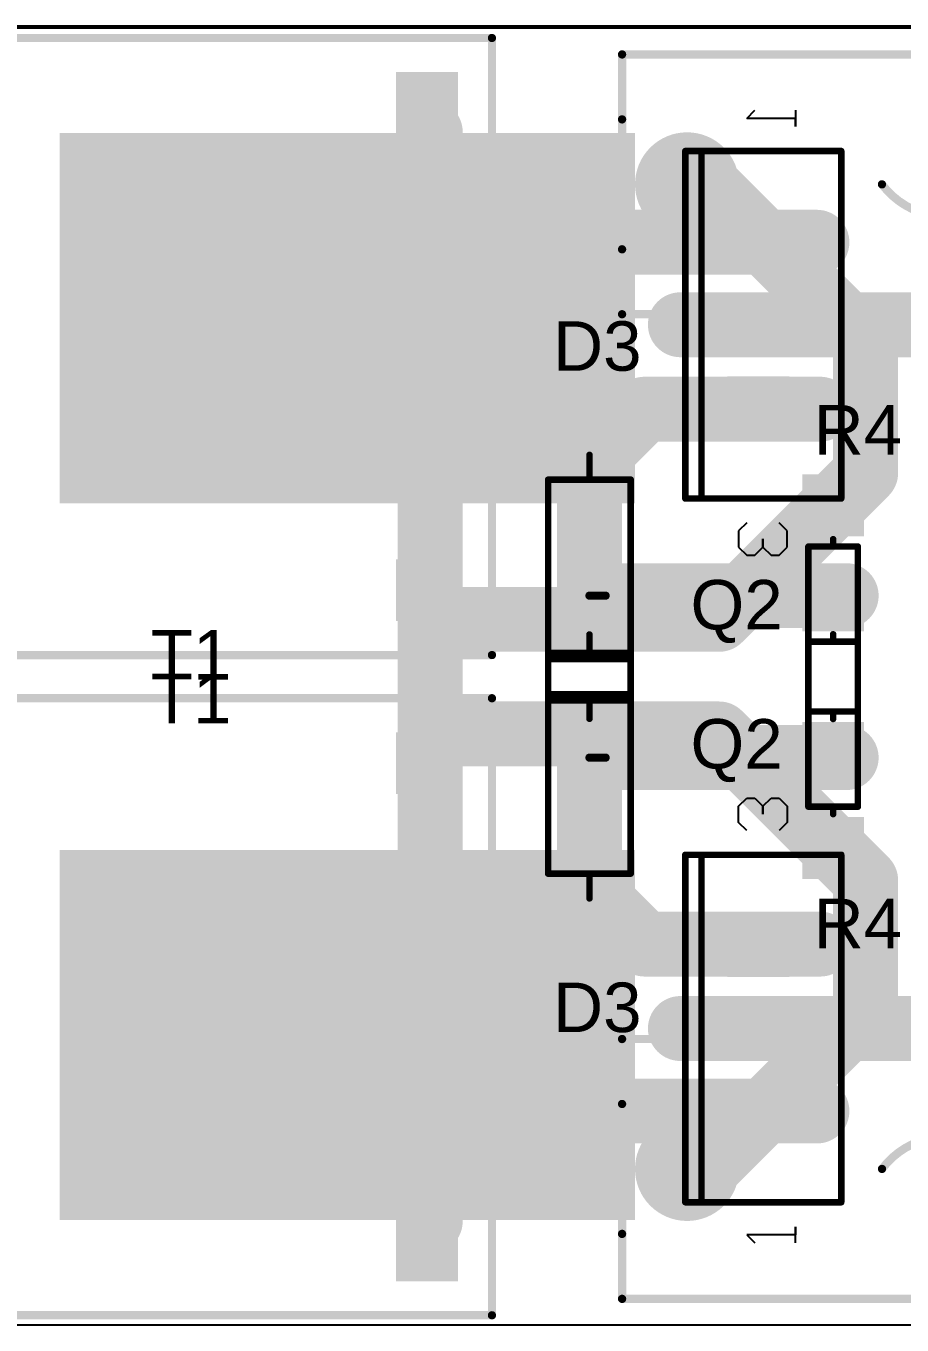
# Model space of a CAD drawing. Header units: millimetres. Extents: x 2180 to 2282, y 1158 to 1302.
# Drawn here: x 2230.18 to 2257.14, y 1157.58 to 1197.58 of the extents above; entities that cross this region are included whole.
import ezdxf

# ---------------------------------------------------------------- set-up
doc = ezdxf.new("R2010")
doc.units = ezdxf.units.MM
for name, color, linetype in [('1', 7, 'Continuous'), ('BottomLayer', 5, 'Continuous'), ('BottomSolder', 6, 'Continuous'), ('MultiLayer', 9, 'Continuous'), ('PadHoleLayer', 156, 'Continuous'), ('TopLayer', 1, 'Continuous'), ('TopOverlay', 40, 'Continuous'), ('TopSolder', 216, 'Continuous')]:
    doc.layers.add(name, color=color, linetype=linetype)
doc.styles.get("Standard").update_dxf_attribs({"font": 'arial.ttf'})

# ---------------------------------------------------------------- blocks, each defined once
blk = doc.blocks.new('DIODE_0_4_3')
at = {"layer": 'BottomLayer'}
for points in [[(-5.93, -0.85), (-4.23, -0.85), (-5.93, 0.85), (-4.23, 0.85)], [(4.23, -0.85), (5.93, -0.85), (4.23, 0.85), (5.93, 0.85)]]:
    blk.add_solid(points, dxfattribs=at)
at = {"layer": 'BottomSolder'}
for points in [[(-6.032, -0.952), (-4.128, -0.952), (-6.032, 0.952), (-4.128, 0.952)], [(4.128, -0.952), (6.032, -0.952), (4.128, 0.952), (6.032, 0.952)]]:
    blk.add_solid(points, dxfattribs=at)
at = {"layer": 'MultiLayer'}
for points in [[(-5.93, -0.85), (-4.23, -0.85), (-5.93, 0.85), (-4.23, 0.85)], [(4.23, -0.85), (5.93, -0.85), (4.23, 0.85), (5.93, 0.85)]]:
    blk.add_solid(points, dxfattribs=at)
at = {"layer": 'PadHoleLayer', "const_width": 0.6}
for points in [[(-5.38, 0, 1), (-4.78, 0, 1)], [(4.78, 0, 1), (5.38, 0, 1)]]:
    blk.add_lwpolyline(points, format="xyb", close=True, dxfattribs=at)
at = {"layer": 'TopLayer'}
for points in [[(-5.93, -0.85), (-4.23, -0.85), (-5.93, 0.85), (-4.23, 0.85)], [(4.23, -0.85), (5.93, -0.85), (4.23, 0.85), (5.93, 0.85)]]:
    blk.add_solid(points, dxfattribs=at)
at = {"layer": 'TopOverlay', "const_width": 0.2}
for points in [[(3.302, 1.27), (-3.302, 1.27)], [(-3.302, -1.27), (-3.302, 1.27)], [(2.032, -1.27), (2.032, 1.27)], [(3.302, -1.27), (3.302, 1.27)], [(-3.302, 0), (-4.064, 0)], [(4.064, 0), (3.302, 0)], [(3.302, -1.27), (-3.302, -1.27)]]:
    blk.add_lwpolyline(points, dxfattribs=at)
at = {"layer": 'TopOverlay', "const_width": 0.1}
for points in [[(-3.352, 1.27, 1), (-3.252, 1.27, 1)], [(-3.352, 1.27, 1), (-3.252, 1.27, 1)], [(1.982, 1.27, 1), (2.082, 1.27, 1)], [(3.252, 1.27, 1), (3.352, 1.27, 1)], [(3.252, 1.27, 1), (3.352, 1.27, 1)], [(-4.114, 0, 1), (-4.014, 0, 1)], [(-3.352, 0, 1), (-3.252, 0, 1)], [(3.252, 0, 1), (3.352, 0, 1)], [(4.014, 0, 1), (4.114, 0, 1)], [(-3.352, -1.27, 1), (-3.252, -1.27, 1)], [(-3.352, -1.27, 1), (-3.252, -1.27, 1)], [(1.982, -1.27, 1), (2.082, -1.27, 1)], [(3.252, -1.27, 1), (3.352, -1.27, 1)], [(3.252, -1.27, 1), (3.352, -1.27, 1)]]:
    blk.add_lwpolyline(points, format="xyb", close=True, dxfattribs=at)
at = {"layer": 'TopSolder'}
for points in [[(-6.032, -0.952), (-4.128, -0.952), (-6.032, 0.952), (-4.128, 0.952)], [(4.128, -0.952), (6.032, -0.952), (4.128, 0.952), (6.032, 0.952)]]:
    blk.add_solid(points, dxfattribs=at)
blk = doc.blocks.new('F_______4')
at = {"layer": 'BottomLayer', "const_width": 1.5}
for points in [[(1.25, 0, 1), (2.75, 0, 1)], [(22.25, 0, 1), (23.75, 0, 1)]]:
    blk.add_lwpolyline(points, format="xyb", close=True, dxfattribs=at)
at = {"layer": 'BottomSolder', "const_width": 1.602}
for points in [[(1.199, 0, 1), (2.801, 0, 1)], [(22.199, 0, 1), (23.801, 0, 1)]]:
    blk.add_lwpolyline(points, format="xyb", close=True, dxfattribs=at)
at = {"layer": 'MultiLayer', "const_width": 1.5}
for points in [[(1.25, 0, 1), (2.75, 0, 1)], [(22.25, 0, 1), (23.75, 0, 1)]]:
    blk.add_lwpolyline(points, format="xyb", close=True, dxfattribs=at)
at = {"layer": 'PadHoleLayer', "const_width": 0.875}
for points in [[(1.562, 0, 1), (2.437, 0, 1)], [(22.563, 0, 1), (23.438, 0, 1)]]:
    blk.add_lwpolyline(points, format="xyb", close=True, dxfattribs=at)
at = {"layer": 'TopLayer', "const_width": 1.5}
for points in [[(1.25, 0, 1), (2.75, 0, 1)], [(22.25, 0, 1), (23.75, 0, 1)]]:
    blk.add_lwpolyline(points, format="xyb", close=True, dxfattribs=at)
at = {"layer": 'TopOverlay', "const_width": 0.254}
for points in [[(0, 4), (25, 4)], [(0, 2), (0, 4)], [(25, 2), (25, 4)], [(0, -2), (0, 2)], [(25, -2), (25, 2)], [(25, -4), (25, 2)], [(0, -4), (0, -2)], [(0, -4), (25, -4)]]:
    blk.add_lwpolyline(points, dxfattribs=at)
at = {"layer": 'TopOverlay', "const_width": 0.127}
for points in [[(-0.064, 4, 1), (0.064, 4, 1)], [(-0.064, 4, 1), (0.064, 4, 1)], [(24.937, 4, 1), (25.064, 4, 1)], [(24.937, 4, 1), (25.064, 4, 1)], [(-0.064, 2, 1), (0.064, 2, 1)], [(-0.064, 2, 1), (0.064, 2, 1)], [(24.937, 2, 1), (25.064, 2, 1)], [(24.937, 2, 1), (25.064, 2, 1)], [(24.937, 2, 1), (25.064, 2, 1)], [(7.936, 0, 1), (8.063, 0, 1)], [(11.936, 0, 1), (12.063, 0, 1)], [(11.936, 0, 1), (12.063, 0, 1)], [(16.409, 0, 1), (16.536, 0, 1)], [(-0.064, -2, 1), (0.064, -2, 1)], [(-0.064, -2, 1), (0.064, -2, 1)], [(24.937, -2, 1), (25.064, -2, 1)], [(-0.064, -4, 1), (0.064, -4, 1)], [(-0.064, -4, 1), (0.064, -4, 1)], [(24.937, -4, 1), (25.064, -4, 1)], [(24.937, -4, 1), (25.064, -4, 1)]]:
    blk.add_lwpolyline(points, format="xyb", close=True, dxfattribs=at)
at = {"layer": 'TopOverlay', "const_width": 0.254}
for points in [[(12, 0, -0.4514), (16.472, 0)], [(12, 0, -0.500001), (8, 0)]]:
    blk.add_lwpolyline(points, format="xyb", dxfattribs=at)
at = {"layer": 'TopSolder', "const_width": 1.602}
for points in [[(1.199, 0, 1), (2.801, 0, 1)], [(22.199, 0, 1), (23.801, 0, 1)]]:
    blk.add_lwpolyline(points, format="xyb", close=True, dxfattribs=at)
blk = doc.blocks.new('TO_220_AB_10')
at = {"layer": 'BottomLayer'}
for points in [[(-3.39, -0.85), (-1.69, -0.85), (-3.39, 0.85), (-1.69, 0.85)], [(-0.85, -0.85), (0.85, -0.85), (-0.85, 0.85), (0.85, 0.85)], [(1.69, -0.85), (3.39, -0.85), (1.69, 0.85), (3.39, 0.85)]]:
    blk.add_solid(points, dxfattribs=at)
at = {"layer": 'BottomSolder'}
for points in [[(-3.492, -0.952), (-1.588, -0.952), (-3.492, 0.952), (-1.588, 0.952)], [(-0.952, -0.952), (0.952, -0.952), (-0.952, 0.952), (0.952, 0.952)], [(1.588, -0.952), (3.492, -0.952), (1.588, 0.952), (3.492, 0.952)]]:
    blk.add_solid(points, dxfattribs=at)
at = {"layer": 'MultiLayer'}
for points in [[(-3.39, -0.85), (-1.69, -0.85), (-3.39, 0.85), (-1.69, 0.85)], [(-0.85, -0.85), (0.85, -0.85), (-0.85, 0.85), (0.85, 0.85)], [(1.69, -0.85), (3.39, -0.85), (1.69, 0.85), (3.39, 0.85)]]:
    blk.add_solid(points, dxfattribs=at)
at = {"layer": 'PadHoleLayer', "const_width": 0.6}
for points in [[(-2.84, 0, 1), (-2.24, 0, 1)], [(-0.3, 0, 1), (0.3, 0, 1)], [(2.24, 0, 1), (2.84, 0, 1)]]:
    blk.add_lwpolyline(points, format="xyb", close=True, dxfattribs=at)
at = {"layer": 'TopLayer'}
for points in [[(-3.39, -0.85), (-1.69, -0.85), (-3.39, 0.85), (-1.69, 0.85)], [(-0.85, -0.85), (0.85, -0.85), (-0.85, 0.85), (0.85, 0.85)], [(1.69, -0.85), (3.39, -0.85), (1.69, 0.85), (3.39, 0.85)]]:
    blk.add_solid(points, dxfattribs=at)
at = {"layer": 'TopOverlay'}
for p, q in [((6.096, 0.361), (6.346, 0.611)), ((6.346, 0.611), (6.846, 0.611)), ((6.846, 0.611), (7.096, 0.361)), ((-6.354, 0.357), (-6.604, 0.107)), ((-6.354, -1.143), (-6.354, 0.357)), ((7.096, 0.111), (6.846, -0.139)), ((7.096, 0.361), (7.096, 0.111)), ((6.846, -0.139), (6.596, -0.139)), ((6.596, -0.139), (6.846, -0.139)), ((6.846, -0.139), (7.096, -0.389)), ((7.096, -0.389), (7.096, -0.639)), ((6.346, -0.889), (6.096, -0.639)), ((7.096, -0.639), (6.846, -0.889)), ((-6.604, -1.143), (-6.104, -1.143)), ((-6.104, -1.143), (-6.354, -1.143)), ((6.846, -0.889), (6.346, -0.889))]:
    blk.add_line(p, q, dxfattribs=at)
at = {"layer": 'TopOverlay', "const_width": 0.2}
for points in [[(-5.35, 2.25), (5.35, 2.25)], [(-5.35, 2.25), (-5.35, -2.55)], [(5.35, 2.25), (5.35, -2.55)], [(-5.35, 1.75), (5.35, 1.75)], [(-5.35, -2.55), (5.35, -2.55)]]:
    blk.add_lwpolyline(points, dxfattribs=at)
at = {"layer": 'TopOverlay', "const_width": 0.1}
for points in [[(-5.4, 2.25, 1), (-5.3, 2.25, 1)], [(-5.4, 2.25, 1), (-5.3, 2.25, 1)], [(5.3, 2.25, 1), (5.4, 2.25, 1)], [(5.3, 2.25, 1), (5.4, 2.25, 1)], [(-5.4, 1.75, 1), (-5.3, 1.75, 1)], [(5.3, 1.75, 1), (5.4, 1.75, 1)], [(-5.4, -2.55, 1), (-5.3, -2.55, 1)], [(-5.4, -2.55, 1), (-5.3, -2.55, 1)], [(5.3, -2.55, 1), (5.4, -2.55, 1)], [(5.3, -2.55, 1), (5.4, -2.55, 1)]]:
    blk.add_lwpolyline(points, format="xyb", close=True, dxfattribs=at)
at = {"layer": 'TopSolder'}
for points in [[(-3.492, -0.952), (-1.588, -0.952), (-3.492, 0.952), (-1.588, 0.952)], [(-0.952, -0.952), (0.952, -0.952), (-0.952, 0.952), (0.952, 0.952)], [(1.588, -0.952), (3.492, -0.952), (1.588, 0.952), (3.492, 0.952)]]:
    blk.add_solid(points, dxfattribs=at)
blk = doc.blocks.new('AXIAL_0_3_14')
at = {"layer": 'BottomLayer'}
for points in [[(-4.66, -0.85), (-2.96, -0.85), (-4.66, 0.85), (-2.96, 0.85)], [(2.96, -0.85), (4.66, -0.85), (2.96, 0.85), (4.66, 0.85)]]:
    blk.add_solid(points, dxfattribs=at)
at = {"layer": 'BottomSolder'}
for points in [[(-4.762, -0.952), (-2.858, -0.952), (-4.762, 0.952), (-2.858, 0.952)], [(2.858, -0.952), (4.762, -0.952), (2.858, 0.952), (4.762, 0.952)]]:
    blk.add_solid(points, dxfattribs=at)
at = {"layer": 'MultiLayer'}
for points in [[(-4.66, -0.85), (-2.96, -0.85), (-4.66, 0.85), (-2.96, 0.85)], [(2.96, -0.85), (4.66, -0.85), (2.96, 0.85), (4.66, 0.85)]]:
    blk.add_solid(points, dxfattribs=at)
at = {"layer": 'PadHoleLayer', "const_width": 0.6}
for points in [[(-4.11, 0, 1), (-3.51, 0, 1)], [(3.51, 0, 1), (4.11, 0, 1)]]:
    blk.add_lwpolyline(points, format="xyb", close=True, dxfattribs=at)
at = {"layer": 'TopLayer'}
for points in [[(-4.66, -0.85), (-2.96, -0.85), (-4.66, 0.85), (-2.96, 0.85)], [(2.96, -0.85), (4.66, -0.85), (2.96, 0.85), (4.66, 0.85)]]:
    blk.add_solid(points, dxfattribs=at)
at = {"layer": 'TopOverlay', "const_width": 0.2}
for points in [[(-2.54, 0.762), (2.54, 0.762)], [(-2.54, 0.762), (-2.54, -0.762)], [(2.54, 0.762), (2.54, 0)], [(-2.769, 0), (-2.54, 0)], [(2.54, 0), (2.54, -0.762)], [(2.54, 0), (2.769, 0)], [(-2.54, -0.762), (2.54, -0.762)]]:
    blk.add_lwpolyline(points, dxfattribs=at)
at = {"layer": 'TopOverlay', "const_width": 0.1}
for points in [[(-2.59, 0.762, 1), (-2.49, 0.762, 1)], [(-2.59, 0.762, 1), (-2.49, 0.762, 1)], [(2.49, 0.762, 1), (2.59, 0.762, 1)], [(2.49, 0.762, 1), (2.59, 0.762, 1)], [(-2.819, 0, 1), (-2.719, 0, 1)], [(-2.59, 0, 1), (-2.49, 0, 1)], [(2.49, 0, 1), (2.59, 0, 1)], [(2.49, 0, 1), (2.59, 0, 1)], [(2.49, 0, 1), (2.59, 0, 1)], [(2.719, 0, 1), (2.819, 0, 1)], [(-2.59, -0.762, 1), (-2.49, -0.762, 1)], [(-2.59, -0.762, 1), (-2.49, -0.762, 1)], [(2.49, -0.762, 1), (2.59, -0.762, 1)], [(2.49, -0.762, 1), (2.59, -0.762, 1)]]:
    blk.add_lwpolyline(points, format="xyb", close=True, dxfattribs=at)
at = {"layer": 'TopSolder'}
for points in [[(-4.762, -0.952), (-2.858, -0.952), (-4.762, 0.952), (-2.858, 0.952)], [(2.858, -0.952), (4.762, -0.952), (2.858, 0.952), (4.762, 0.952)]]:
    blk.add_solid(points, dxfattribs=at)
blk = doc.blocks.new('T____SKPT17_15')
at = {"layer": 'BottomLayer'}
for points in [[(-0.85, 14.15), (0.85, 14.15), (-0.85, 15.85), (0.85, 15.85)], [(14.15, 14.15), (15.85, 14.15), (14.15, 15.85), (15.85, 15.85)], [(-0.85, -0.85), (0.85, -0.85), (-0.85, 0.85), (0.85, 0.85)], [(14.15, -0.85), (15.85, -0.85), (14.15, 0.85), (15.85, 0.85)]]:
    blk.add_solid(points, dxfattribs=at)
at = {"layer": 'BottomSolder'}
for points in [[(-0.952, 14.048), (0.952, 14.048), (-0.952, 15.952), (0.952, 15.952)], [(14.048, 14.048), (15.952, 14.048), (14.048, 15.952), (15.952, 15.952)], [(-0.952, -0.952), (0.952, -0.952), (-0.952, 0.952), (0.952, 0.952)], [(14.048, -0.952), (15.952, -0.952), (14.048, 0.952), (15.952, 0.952)]]:
    blk.add_solid(points, dxfattribs=at)
at = {"layer": 'MultiLayer'}
for points in [[(-0.85, 14.15), (0.85, 14.15), (-0.85, 15.85), (0.85, 15.85)], [(14.15, 14.15), (15.85, 14.15), (14.15, 15.85), (15.85, 15.85)], [(-0.85, -0.85), (0.85, -0.85), (-0.85, 0.85), (0.85, 0.85)], [(14.15, -0.85), (15.85, -0.85), (14.15, 0.85), (15.85, 0.85)]]:
    blk.add_solid(points, dxfattribs=at)
at = {"layer": 'PadHoleLayer', "const_width": 0.6}
for points in [[(-0.3, 15, 1), (0.3, 15, 1)], [(14.7, 15, 1), (15.3, 15, 1)], [(-0.3, 0, 1), (0.3, 0, 1)], [(14.7, 0, 1), (15.3, 0, 1)]]:
    blk.add_lwpolyline(points, format="xyb", close=True, dxfattribs=at)
at = {"layer": 'TopLayer'}
for points in [[(-0.85, 14.15), (0.85, 14.15), (-0.85, 15.85), (0.85, 15.85)], [(14.15, 14.15), (15.85, 14.15), (14.15, 15.85), (15.85, 15.85)], [(-0.85, -0.85), (0.85, -0.85), (-0.85, 0.85), (0.85, 0.85)], [(14.15, -0.85), (15.85, -0.85), (14.15, 0.85), (15.85, 0.85)]]:
    blk.add_solid(points, dxfattribs=at)
at = {"layer": 'TopOverlay', "const_width": 0.254}
for points in [[(-2, -2), (-2, 17)], [(-2, 17), (17, 17)], [(17, -2), (17, 17)], [(-2, -2), (17, -2)]]:
    blk.add_lwpolyline(points, dxfattribs=at)
at = {"layer": 'TopOverlay', "const_width": 0.127}
for points in [[(-2.064, 17, 1), (-1.937, 17, 1)], [(-2.064, 17, 1), (-1.937, 17, 1)], [(16.936, 17, 1), (17.063, 17, 1)], [(16.936, 17, 1), (17.063, 17, 1)], [(-2.064, -2, 1), (-1.937, -2, 1)], [(-2.064, -2, 1), (-1.937, -2, 1)], [(16.936, -2, 1), (17.063, -2, 1)], [(16.936, -2, 1), (17.063, -2, 1)]]:
    blk.add_lwpolyline(points, format="xyb", close=True, dxfattribs=at)
at = {"layer": 'TopSolder'}
for points in [[(-0.952, 14.048), (0.952, 14.048), (-0.952, 15.952), (0.952, 15.952)], [(14.048, 14.048), (15.952, 14.048), (14.048, 15.952), (15.952, 15.952)], [(-0.952, -0.952), (0.952, -0.952), (-0.952, 0.952), (0.952, 0.952)], [(14.048, -0.952), (15.952, -0.952), (14.048, 0.952), (15.952, 0.952)]]:
    blk.add_solid(points, dxfattribs=at)

msp = doc.modelspace()

# ---------------------------------------------------------------- linework, layer by layer
for p, q in [((2180.423, 1197.582), (2282.423, 1197.582)), ((2180.423, 1197.582), (2282.423, 1197.582)), ((2282.423, 1197.512), (2180.423, 1197.512)), ((2282.423, 1157.582), (2180.423, 1157.582))]:
    msp.add_line(p, q)
at = {"layer": '1'}
for p, q in [((2180.423, 1197.582), (2282.423, 1197.582)), ((2180.423, 1197.582), (2282.423, 1197.582)), ((2282.423, 1157.582), (2180.423, 1157.582))]:
    msp.add_line(p, q, dxfattribs=at)
for points, const_width in [([(2242.623, 1187.582), (2245.963, 1190.922)], 2), ([(2245.963, 1190.922), (2252.723, 1190.922)], 2), ([(2252.723, 1190.922), (2254.523, 1190.922)], 2), ([(2250.323, 1188.382), (2259.236, 1188.382)], 2), ([(2242.623, 1187.582), (2242.623, 1175.782)], 2), ([(2247.523, 1184.082), (2249.223, 1185.782)], 2), ([(2249.223, 1185.782), (2254.623, 1185.782)], 2), ([(2247.523, 1184.082), (2247.523, 1180.041)], 2), ([(2247.523, 1180.041), (2247.523, 1179.862)], 2), ([(2248.019, 1180.041), (2255.423, 1180.041)], 2), ([(2247.523, 1180.041), (2248.019, 1180.041)], 0.254), ([(2242.623, 1175.782), (2251.513, 1175.782)], 2), ([(2251.513, 1175.782), (2255.023, 1172.272)], 2), ([(2255.023, 1172.272), (2256.023, 1171.272)], 2), ([(2256.023, 1171.272), (2256.023, 1167.282)], 2), ([(2242.623, 1164.502), (2247.823, 1169.702)], 2), ([(2251.161, 1162.42), (2256.023, 1167.282)], 2), ([(2242.623, 1164.502), (2242.623, 1160.782)], 2), ([(2250.559, 1162.42), (2251.161, 1162.42)], 2), ([(2250.527, 1162.388), (2250.559, 1162.42)], 1)]:
    msp.add_lwpolyline(points, dxfattribs=dict(at, const_width=const_width))
for points, const_width in [([(2245.463, 1190.922, -1), (2246.463, 1190.922, -1)], 1), ([(2245.463, 1190.922, -1), (2246.463, 1190.922, -1)], 1), ([(2252.223, 1190.922, -1), (2253.223, 1190.922, -1)], 1), ([(2252.223, 1190.922, -1), (2253.223, 1190.922, -1)], 1), ([(2254.023, 1190.922, -1), (2255.023, 1190.922, -1)], 1), ([(2235.223, 1188.482, -1), (2237.824, 1188.482, -1)], 2.602), ([(2235.223, 1188.482, -1), (2237.824, 1188.482, -1)], 2.602), ([(2235.273, 1188.482, -1), (2237.773, 1188.482, -1)], 2.5), ([(2235.273, 1188.482, -1), (2237.773, 1188.482, -1)], 2.5), ([(2235.273, 1188.482, -1), (2237.773, 1188.482, -1)], 2.5), ([(2235.773, 1188.482, -1), (2237.273, 1188.482, -1)], 1.5), ([(2249.823, 1188.382, -1), (2250.823, 1188.382, -1)], 1), ([(2242.123, 1187.582, -1), (2243.123, 1187.582, -1)], 1), ([(2242.123, 1187.582, -1), (2243.123, 1187.582, -1)], 1), ([(2248.723, 1185.782, -1), (2249.723, 1185.782, -1)], 1), ([(2248.723, 1185.782, -1), (2249.723, 1185.782, -1)], 1), ([(2254.123, 1185.782, -1), (2255.123, 1185.782, -1)], 1), ([(2247.023, 1184.082, -1), (2248.023, 1184.082, -1)], 1), ([(2247.023, 1184.082, -1), (2248.023, 1184.082, -1)], 1), ([(2247.023, 1180.041, -1), (2248.023, 1180.041, -1)], 1), ([(2247.023, 1180.041, -1), (2248.023, 1180.041, -1)], 1), ([(2247.023, 1179.862, -1), (2248.023, 1179.862, -1)], 1), ([(2247.519, 1180.041, -1), (2248.519, 1180.041, -1)], 1), ([(2254.923, 1180.041, -1), (2255.923, 1180.041, -1)], 1), ([(2247.46, 1180.041, -1), (2247.587, 1180.041, -1)], 0.127), ([(2247.956, 1180.041, -1), (2248.083, 1180.041, -1)], 0.127), ([(2242.123, 1175.782, -1), (2243.123, 1175.782, -1)], 1), ([(2242.123, 1175.782, -1), (2243.123, 1175.782, -1)], 1), ([(2251.013, 1175.782, -1), (2252.013, 1175.782, -1)], 1), ([(2251.013, 1175.782, -1), (2252.013, 1175.782, -1)], 1), ([(2254.523, 1172.272, -1), (2255.523, 1172.272, -1)], 1), ([(2254.523, 1172.272, -1), (2255.523, 1172.272, -1)], 1), ([(2255.523, 1171.272, -1), (2256.523, 1171.272, -1)], 1), ([(2255.523, 1171.272, -1), (2256.523, 1171.272, -1)], 1), ([(2247.323, 1169.702, -1), (2248.323, 1169.702, -1)], 1), ([(2255.523, 1167.282, -1), (2256.523, 1167.282, -1)], 1), ([(2255.523, 1167.282, -1), (2256.523, 1167.282, -1)], 1), ([(2242.123, 1164.502, -1), (2243.123, 1164.502, -1)], 1), ([(2242.123, 1164.502, -1), (2243.123, 1164.502, -1)], 1), ([(2250.059, 1162.42, -1), (2251.059, 1162.42, -1)], 1), ([(2250.661, 1162.42, -1), (2251.661, 1162.42, -1)], 1), ([(2250.661, 1162.42, -1), (2251.661, 1162.42, -1)], 1), ([(2250.277, 1162.388, -1), (2250.777, 1162.388, -1)], 0.5), ([(2250.309, 1162.42, -1), (2250.809, 1162.42, -1)], 0.5), ([(2242.123, 1160.782, -1), (2243.123, 1160.782, -1)], 1)]:
    msp.add_lwpolyline(points, format="xyb", close=True, dxfattribs=dict(at, const_width=const_width))
msp.add_solid([(2231.223, 1194.282), (2248.923, 1194.282), (2231.223, 1182.882), (2248.923, 1182.882)], dxfattribs=at)
at = {"layer": 'BottomLayer'}
for points, const_width in [([(2242.623, 1190.592), (2242.623, 1194.312)], 2), ([(2250.559, 1192.674), (2251.161, 1192.674)], 2), ([(2251.161, 1192.674), (2256.023, 1187.812)], 2), ([(2250.527, 1192.706), (2250.559, 1192.674)], 1), ([(2242.623, 1187.582), (2245.963, 1190.922)], 2), ([(2245.963, 1190.922), (2252.723, 1190.922)], 2), ([(2252.723, 1190.922), (2254.523, 1190.922)], 2), ([(2242.623, 1190.592), (2247.823, 1185.392)], 2), ([(2250.323, 1188.382), (2259.236, 1188.382)], 2), ([(2256.023, 1183.822), (2256.023, 1187.812)], 2), ([(2242.623, 1187.582), (2242.623, 1175.782)], 2), ([(2247.523, 1184.082), (2249.223, 1185.782)], 2), ([(2249.223, 1185.782), (2254.623, 1185.782)], 2), ([(2247.523, 1184.082), (2247.523, 1180.041)], 2), ([(2255.023, 1182.822), (2256.023, 1183.822)], 2), ([(2251.513, 1179.312), (2255.023, 1182.822)], 2), ([(2247.523, 1180.041), (2247.523, 1179.862)], 2), ([(2248.019, 1180.041), (2255.423, 1180.041)], 2), ([(2242.623, 1179.312), (2251.513, 1179.312)], 2), ([(2242.623, 1167.512), (2242.623, 1179.312)], 2), ([(2247.523, 1180.041), (2248.019, 1180.041)], 0.254), ([(2242.623, 1175.782), (2251.513, 1175.782)], 2), ([(2251.513, 1175.782), (2255.023, 1172.272)], 2), ([(2247.523, 1175.053), (2247.523, 1175.232)], 2), ([(2247.523, 1171.012), (2247.523, 1175.053)], 2), ([(2248.019, 1175.053), (2255.423, 1175.053)], 2), ([(2247.523, 1175.053), (2248.019, 1175.053)], 0.254), ([(2255.023, 1172.272), (2256.023, 1171.272)], 2), ([(2247.523, 1171.012), (2249.223, 1169.312)], 2), ([(2256.023, 1171.272), (2256.023, 1167.282)], 2), ([(2242.623, 1164.502), (2247.823, 1169.702)], 2), ([(2249.223, 1169.312), (2254.623, 1169.312)], 2), ([(2242.623, 1167.512), (2245.963, 1164.172)], 2), ([(2251.161, 1162.42), (2256.023, 1167.282)], 2), ([(2250.323, 1166.712), (2259.236, 1166.712)], 2), ([(2242.623, 1164.502), (2242.623, 1160.782)], 2), ([(2245.963, 1164.172), (2252.723, 1164.172)], 2), ([(2252.723, 1164.172), (2254.523, 1164.172)], 2), ([(2250.559, 1162.42), (2251.161, 1162.42)], 2), ([(2250.527, 1162.388), (2250.559, 1162.42)], 1)]:
    msp.add_lwpolyline(points, dxfattribs=dict(at, const_width=const_width))
for points, const_width in [([(2242.123, 1194.312, 1), (2243.123, 1194.312, 1)], 1), ([(2250.059, 1192.674, 1), (2251.059, 1192.674, 1)], 1), ([(2250.661, 1192.674, 1), (2251.661, 1192.674, 1)], 1), ([(2250.661, 1192.674, 1), (2251.661, 1192.674, 1)], 1), ([(2250.277, 1192.706, 1), (2250.777, 1192.706, 1)], 0.5), ([(2250.309, 1192.674, 1), (2250.809, 1192.674, 1)], 0.5), ([(2245.463, 1190.922, -1), (2246.463, 1190.922, -1)], 1), ([(2245.463, 1190.922, -1), (2246.463, 1190.922, -1)], 1), ([(2252.223, 1190.922, -1), (2253.223, 1190.922, -1)], 1), ([(2252.223, 1190.922, -1), (2253.223, 1190.922, -1)], 1), ([(2254.023, 1190.922, -1), (2255.023, 1190.922, -1)], 1), ([(2242.123, 1190.592, 1), (2243.123, 1190.592, 1)], 1), ([(2242.123, 1190.592, 1), (2243.123, 1190.592, 1)], 1), ([(2235.273, 1188.482, -1), (2237.773, 1188.482, -1)], 2.5), ([(2249.823, 1188.382, -1), (2250.823, 1188.382, -1)], 1), ([(2255.523, 1187.812, 1), (2256.523, 1187.812, 1)], 1), ([(2255.523, 1187.812, 1), (2256.523, 1187.812, 1)], 1), ([(2242.123, 1187.582, -1), (2243.123, 1187.582, -1)], 1), ([(2242.123, 1187.582, -1), (2243.123, 1187.582, -1)], 1), ([(2248.723, 1185.782, -1), (2249.723, 1185.782, -1)], 1), ([(2248.723, 1185.782, -1), (2249.723, 1185.782, -1)], 1), ([(2254.123, 1185.782, -1), (2255.123, 1185.782, -1)], 1), ([(2247.323, 1185.392, 1), (2248.323, 1185.392, 1)], 1), ([(2247.023, 1184.082, -1), (2248.023, 1184.082, -1)], 1), ([(2247.023, 1184.082, -1), (2248.023, 1184.082, -1)], 1), ([(2255.523, 1183.822, 1), (2256.523, 1183.822, 1)], 1), ([(2255.523, 1183.822, 1), (2256.523, 1183.822, 1)], 1), ([(2254.523, 1182.822, 1), (2255.523, 1182.822, 1)], 1), ([(2254.523, 1182.822, 1), (2255.523, 1182.822, 1)], 1), ([(2247.023, 1180.041, -1), (2248.023, 1180.041, -1)], 1), ([(2247.023, 1180.041, -1), (2248.023, 1180.041, -1)], 1), ([(2247.023, 1179.862, -1), (2248.023, 1179.862, -1)], 1), ([(2247.519, 1180.041, -1), (2248.519, 1180.041, -1)], 1), ([(2254.923, 1180.041, -1), (2255.923, 1180.041, -1)], 1), ([(2242.123, 1179.312, 1), (2243.123, 1179.312, 1)], 1), ([(2242.123, 1179.312, 1), (2243.123, 1179.312, 1)], 1), ([(2247.46, 1180.041, -1), (2247.587, 1180.041, -1)], 0.127), ([(2247.956, 1180.041, -1), (2248.083, 1180.041, -1)], 0.127), ([(2251.013, 1179.312, 1), (2252.013, 1179.312, 1)], 1), ([(2251.013, 1179.312, 1), (2252.013, 1179.312, 1)], 1), ([(2242.123, 1175.782, -1), (2243.123, 1175.782, -1)], 1), ([(2242.123, 1175.782, -1), (2243.123, 1175.782, -1)], 1), ([(2251.013, 1175.782, -1), (2252.013, 1175.782, -1)], 1), ([(2251.013, 1175.782, -1), (2252.013, 1175.782, -1)], 1), ([(2247.023, 1175.232, 1), (2248.023, 1175.232, 1)], 1), ([(2247.023, 1175.053, 1), (2248.023, 1175.053, 1)], 1), ([(2247.023, 1175.053, 1), (2248.023, 1175.053, 1)], 1), ([(2247.519, 1175.053, 1), (2248.519, 1175.053, 1)], 1), ([(2254.923, 1175.053, 1), (2255.923, 1175.053, 1)], 1), ([(2247.46, 1175.053, 1), (2247.587, 1175.053, 1)], 0.127), ([(2247.956, 1175.053, 1), (2248.083, 1175.053, 1)], 0.127), ([(2254.523, 1172.272, -1), (2255.523, 1172.272, -1)], 1), ([(2254.523, 1172.272, -1), (2255.523, 1172.272, -1)], 1), ([(2247.023, 1171.012, 1), (2248.023, 1171.012, 1)], 1), ([(2247.023, 1171.012, 1), (2248.023, 1171.012, 1)], 1), ([(2255.523, 1171.272, -1), (2256.523, 1171.272, -1)], 1), ([(2255.523, 1171.272, -1), (2256.523, 1171.272, -1)], 1), ([(2247.323, 1169.702, -1), (2248.323, 1169.702, -1)], 1), ([(2248.723, 1169.312, 1), (2249.723, 1169.312, 1)], 1), ([(2248.723, 1169.312, 1), (2249.723, 1169.312, 1)], 1), ([(2254.123, 1169.312, 1), (2255.123, 1169.312, 1)], 1), ([(2235.273, 1166.612, 1), (2237.773, 1166.612, 1)], 2.5), ([(2242.123, 1167.512, 1), (2243.123, 1167.512, 1)], 1), ([(2242.123, 1167.512, 1), (2243.123, 1167.512, 1)], 1), ([(2255.523, 1167.282, -1), (2256.523, 1167.282, -1)], 1), ([(2255.523, 1167.282, -1), (2256.523, 1167.282, -1)], 1), ([(2249.823, 1166.712, 1), (2250.823, 1166.712, 1)], 1), ([(2242.123, 1164.502, -1), (2243.123, 1164.502, -1)], 1), ([(2242.123, 1164.502, -1), (2243.123, 1164.502, -1)], 1), ([(2245.463, 1164.172, 1), (2246.463, 1164.172, 1)], 1), ([(2245.463, 1164.172, 1), (2246.463, 1164.172, 1)], 1), ([(2252.223, 1164.172, 1), (2253.223, 1164.172, 1)], 1), ([(2252.223, 1164.172, 1), (2253.223, 1164.172, 1)], 1), ([(2254.023, 1164.172, 1), (2255.023, 1164.172, 1)], 1), ([(2250.059, 1162.42, -1), (2251.059, 1162.42, -1)], 1), ([(2250.661, 1162.42, -1), (2251.661, 1162.42, -1)], 1), ([(2250.661, 1162.42, -1), (2251.661, 1162.42, -1)], 1), ([(2250.277, 1162.388, -1), (2250.777, 1162.388, -1)], 0.5), ([(2250.309, 1162.42, -1), (2250.809, 1162.42, -1)], 0.5), ([(2242.123, 1160.782, -1), (2243.123, 1160.782, -1)], 1)]:
    msp.add_lwpolyline(points, format="xyb", close=True, dxfattribs=dict(at, const_width=const_width))
at = {"layer": 'BottomSolder', "const_width": 2.602}
for points in [[(2235.223, 1188.482, -1), (2237.824, 1188.482, -1)], [(2235.223, 1166.612, 1), (2237.824, 1166.612, 1)]]:
    msp.add_lwpolyline(points, format="xyb", close=True, dxfattribs=at)
at = {"layer": 'MultiLayer', "const_width": 2.5}
for points in [[(2235.273, 1188.482, -1), (2237.773, 1188.482, -1)], [(2235.273, 1166.612, 1), (2237.773, 1166.612, 1)]]:
    msp.add_lwpolyline(points, format="xyb", close=True, dxfattribs=at)
at = {"layer": 'PadHoleLayer', "const_width": 1.5}
for points in [[(2235.773, 1188.482, -1), (2237.273, 1188.482, -1)], [(2235.773, 1166.612, 1), (2237.273, 1166.612, 1)]]:
    msp.add_lwpolyline(points, format="xyb", close=True, dxfattribs=at)
at = {"layer": 'TopLayer', "const_width": 2.5}
for points in [[(2235.273, 1188.482, -1), (2237.773, 1188.482, -1)], [(2235.273, 1166.612, 1), (2237.773, 1166.612, 1)]]:
    msp.add_lwpolyline(points, format="xyb", close=True, dxfattribs=at)
at = {"layer": 'TopLayer'}
for points in [[(2231.223, 1194.282), (2248.923, 1194.282), (2231.223, 1182.882), (2248.923, 1182.882)], [(2231.223, 1160.812), (2248.923, 1160.812), (2231.223, 1172.212), (2248.923, 1172.212)]]:
    msp.add_solid(points, dxfattribs=at)
at = {"layer": 'TopSolder', "const_width": 2.602}
for points in [[(2235.223, 1188.482, -1), (2237.824, 1188.482, -1)], [(2235.223, 1166.612, 1), (2237.824, 1166.612, 1)]]:
    msp.add_lwpolyline(points, format="xyb", close=True, dxfattribs=at)

# ---------------------------------------------------------------- block references
for name, p in [('T____SKPT17_15', (2227.523, 1180.212)), ('F_______4', (2248.527, 1192.706))]:
    msp.add_blockref(name, p)
at = {"xscale": -1}
for name, p, rotation in [('TO_220_AB_10', (2252.723, 1188.382), 90), ('DIODE_0_4_3', (2247.523, 1174.782), 270), ('AXIAL_0_3_14', (2255.023, 1176.082), 90), ('T____SKPT17_15', (2227.523, 1174.882), 180), ('F_______4', (2248.527, 1162.388), 180)]:
    msp.add_blockref(name, p, dxfattribs=dict(at, rotation=rotation))
for name, p, rotation in [('DIODE_0_4_3', (2247.523, 1180.312), 270), ('AXIAL_0_3_14', (2255.023, 1179.012), 90), ('TO_220_AB_10', (2252.723, 1166.712), 90)]:
    msp.add_blockref(name, p, dxfattribs=dict(rotation=rotation))
at = {"layer": '1', "xscale": -1}
for name, p, rotation in [('TO_220_AB_10', (2252.723, 1188.382), 90), ('DIODE_0_4_3', (2247.523, 1174.782), 270), ('AXIAL_0_3_14', (2255.023, 1176.082), 90), ('T____SKPT17_15', (2227.523, 1174.882), 180), ('F_______4', (2248.527, 1162.388), 180)]:
    msp.add_blockref(name, p, dxfattribs=dict(at, rotation=rotation))

# ---------------------------------------------------------------- texts
at = {"layer": '1'}
for s, p in [('Q2', (2250.633, 1178.999)), ('T1', (2234.023, 1177.458)), ('R4', (2254.426, 1169.186)), ('D3', (2246.406, 1166.603))]:
    msp.add_text(s, height=1.524, dxfattribs=at).set_placement(p)
at = {"layer": 'TopOverlay'}
for s, p in [('D3', (2246.406, 1186.966)), ('R4', (2254.426, 1184.384)), ('Q2', (2250.633, 1178.999)), ('T1', (2234.023, 1177.458)), ('T1', (2234.023, 1176.112)), ('Q2', (2250.633, 1174.716)), ('R4', (2254.426, 1169.186)), ('D3', (2246.406, 1166.603))]:
    msp.add_text(s, height=1.524, dxfattribs=at).set_placement(p)

doc.saveas('drawing.dxf')
